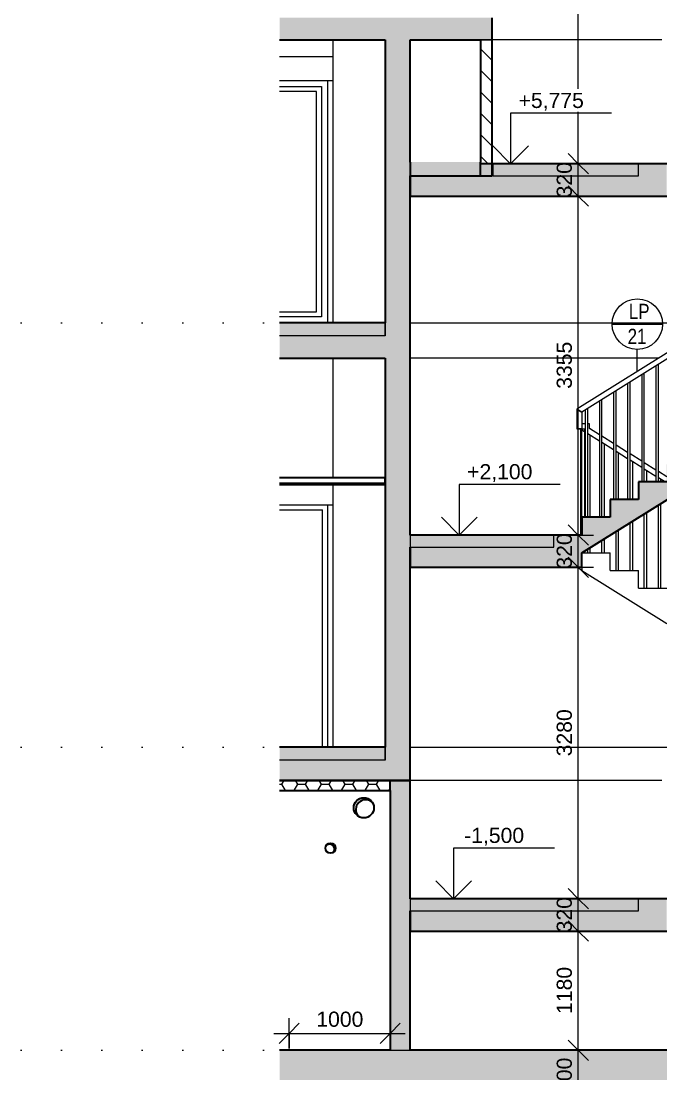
# Model space of a CAD drawing. Header units: millimetres. Extents: x -7743 to 191930, y -8645 to 72638.
# Drawn here: x 173321 to 179648, y -3225 to 7188 of the extents above; entities that cross this region are included whole.
import ezdxf

# ---------------------------------------------------------------- set-up
doc = ezdxf.new("R2010")
doc.units = ezdxf.units.MM
doc.linetypes.add('HA_Dot-S4mm', pattern=[400, 0, -400])
for name, color, linetype, lineweight in [('A-____-____-DIMS', 9, 'Continuous', 5), ('A-____-____-DIMS-100', 9, 'Continuous', 5), ('A-CLNG-____-MCUT', 9, 'Continuous', 25), ('A-CLNG-____-PATT', 9, 'Continuous', 25), ('A-DETL-____-OTLN', 9, 'Continuous', 25), ('A-DETL-____-THIN', 9, 'Continuous', 9), ('A-DETL-GENF-OTLN', 9, 'Continuous', 9), ('A-DOOR-____-OTLN', 9, 'Continuous', 9), ('A-DOOR-FRAM-OTLN', 9, 'Continuous', 9), ('A-FLOR-____-MCUT', 9, 'Continuous', 25), ('A-FLOR-____-OTLN', 9, 'Continuous', 9), ('A-FLOR-____-PATT', 9, 'Continuous', 25), ('A-FLOR-HRAL-OTLN', 9, 'Continuous', 9), ('A-FLOR-LEVL-OTLN', 9, 'Continuous', 9), ('A-GENM-____-OTLN', 9, 'Continuous', 9), ('A-GLAZ-____-OTLN', 9, 'Continuous', 5), ('A-WALL-____-MCUT', 9, 'Continuous', 25), ('A-WALL-____-OTLN', 9, 'Continuous', 9), ('A-WALL-____-PATT', 9, 'Continuous', 25), ('G-____-____-DIMS', 9, 'Continuous', 5), ('G-____-____-TEXT', 9, 'Continuous', 5), ('I-WALL-____-MCUT', 9, 'Continuous', 25), ('I-WALL-____-OTLN', 9, 'Continuous', 9), ('S-STRS-____-MCUT', 9, 'Continuous', 25), ('S-STRS-____-OTLN', 9, 'Continuous', 9)]:
    doc.layers.add(name, color=color, linetype=linetype, lineweight=lineweight)
doc.styles.add('Arial', font='arial.ttf', dxfattribs={"height": 150})
doc.styles.add('Arial_3', font='arial.ttf', dxfattribs={"width": 0.8, "height": 150})
doc.dimstyles.new('Inner_Dimensions', dxfattribs={"dimscale": 304.8, "dimtxt": 153.03891, "dimasz": 0.656168, "dimexe": 0.492126, "dimexo": 0.0625, "dimgap": 0.065617, "dimtad": 1, "dimdec": 0, "dimzin": 0, "dimdsep": 46, "dimtxsty": 'Arial', "dimblk1": 'OBLIQUE', "dimblk2": 'OBLIQUE', "dimsah": 1, "dimcen": 0.09, "dimdle": 0.492126, "dimazin": 0, "dimtfac": 1, "dimtdec": 4, "dimtix": 1, "dimtmove": 0, "dimatfit": 3, "dimfxl": 0.492126, "dimfxlon": 1, "dimtvp": 1, "dimtolj": 1, "dimtzin": 0, "dimlwd": 9, "dimlwe": 9, "dimarcsym": 2})

# ---------------------------------------------------------------- blocks, each defined once
blk = doc.blocks.new('HA_DR_Single_Swing_Solid_ButtFrame - In_FAS_900x2350_Unik-2108754-ŘEZ E-E OBJEKT A')
at = {"layer": 'A-DOOR-FRAM-OTLN', "color": 250}
for p in [(8836, 2350), (9260, 0)]:
    blk.add_line(p, (9260, 2350), dxfattribs=at)
blk = doc.blocks.new('Railing - 25mm-1381893-ŘEZ E-E OBJEKT A')
at = {"layer": 'A-FLOR-HRAL-OTLN', "color": 250}
for p, q in [((11830, 2275), (11830, 3141)), ((11855, 3125), (11855, 2275)), ((11855, 1939), (11855, 1925))]:
    blk.add_line(p, q, dxfattribs=at)
blk = doc.blocks.new('Railing - Railing-1380904-ŘEZ E-E OBJEKT A')
blk.add_blockref('Railing - 25mm-1381893-ŘEZ E-E OBJEKT A', (0, 0))
blk = doc.blocks.new('Railing - 25mm-1381915-ŘEZ E-E OBJEKT A')
at = {"layer": 'A-FLOR-HRAL-OTLN', "color": 250}
for p, q in [((14802, 5174), (14802, 4025)), ((14827, 4025), (14827, 5189))]:
    blk.add_line(p, q, dxfattribs=at)
blk = doc.blocks.new('Railing - 25mm-1381913-ŘEZ E-E OBJEKT A')
at = {"layer": 'A-FLOR-HRAL-OTLN', "color": 250}
for p, q in [((14662, 5086), (14662, 4025)), ((14687, 4025), (14687, 5102))]:
    blk.add_line(p, q, dxfattribs=at)
blk = doc.blocks.new('Railing - 25mm-1381012-ŘEZ E-E OBJEKT A')
at = {"layer": 'A-FLOR-HRAL-OTLN', "color": 250}
for p, q in [((11910, 3150), (11912, 3150)), ((11912, 3148), (11912, 3150)), ((11887, 2275), (11887, 3105)), ((11912, 2275), (11912, 3089)), ((11887, 1925), (11887, 1959)), ((11912, 1925), (11912, 1975))]:
    blk.add_line(p, q, dxfattribs=at)
blk = doc.blocks.new('Railing - 25mm-1381899-ŘEZ E-E OBJEKT A')
at = {"layer": 'A-FLOR-HRAL-OTLN', "color": 250}
for p, q in [((12027, 2275), (12027, 3018)), ((12052, 2275), (12052, 3002)), ((12027, 1925), (12027, 2047)), ((12052, 1925), (12052, 2062))]:
    blk.add_line(p, q, dxfattribs=at)
blk = doc.blocks.new('Railing - 25mm-1381901-ŘEZ E-E OBJEKT A')
at = {"layer": 'A-FLOR-HRAL-OTLN', "color": 250}
for p, q in [((12167, 2450), (12167, 2930)), ((12192, 2450), (12192, 2914)), ((12167, 1750), (12167, 2134)), ((12192, 1750), (12192, 2150))]:
    blk.add_line(p, q, dxfattribs=at)
blk = doc.blocks.new('Railing - 25mm-V59-ŘEZ E-E OBJEKT A')
at = {"layer": 'A-FLOR-HRAL-OTLN', "color": 250}
for p, q in [((12307, 2450), (12307, 2843)), ((12332, 2450), (12332, 2827)), ((12307, 1750), (12307, 2222)), ((12332, 1750), (12332, 2237))]:
    blk.add_line(p, q, dxfattribs=at)
blk = doc.blocks.new('Railing - 25mm-V60-ŘEZ E-E OBJEKT A')
at = {"layer": 'A-FLOR-HRAL-OTLN', "color": 250}
for p, q in [((12447, 2625), (12447, 2755)), ((12472, 2625), (12472, 2739)), ((12447, 1575), (12447, 2309)), ((12472, 1575), (12472, 2325))]:
    blk.add_line(p, q, dxfattribs=at)
blk = doc.blocks.new('Railing - 25mm-V61-ŘEZ E-E OBJEKT A')
at = {"layer": 'A-FLOR-HRAL-OTLN', "color": 250}
for p, q in [((12587, 2625), (12587, 2668)), ((12612, 2625), (12612, 2652)), ((12587, 1575), (12587, 2397)), ((12612, 1575), (12612, 2412))]:
    blk.add_line(p, q, dxfattribs=at)
blk = doc.blocks.new('Railing - 25mm-V62-ŘEZ E-E OBJEKT A')
at = {"layer": 'A-FLOR-HRAL-OTLN', "color": 250}
for p, q in [((12752, 1400), (12752, 2500)), ((12727, 1400), (12727, 2484))]:
    blk.add_line(p, q, dxfattribs=at)
blk = doc.blocks.new('Railing - 25mm-V63-ŘEZ E-E OBJEKT A')
at = {"layer": 'A-FLOR-HRAL-OTLN', "color": 250}
for p, q in [((12867, 1400), (12867, 2493)), ((12892, 1400), (12892, 2477))]:
    blk.add_line(p, q, dxfattribs=at)
blk = doc.blocks.new('Railing - 25mm-V64-ŘEZ E-E OBJEKT A')
at = {"layer": 'A-FLOR-HRAL-OTLN', "color": 250}
for p, q in [((13007, 1225), (13007, 2405)), ((13032, 1225), (13032, 2389))]:
    blk.add_line(p, q, dxfattribs=at)
blk = doc.blocks.new('Railing - 25mm-V65-ŘEZ E-E OBJEKT A')
at = {"layer": 'A-FLOR-HRAL-OTLN', "color": 250}
for p, q in [((14127, 634), (14127, 1705)), ((14152, 649), (14152, 1689)), ((14127, 525), (14127, 576)), ((14152, 525), (14152, 591))]:
    blk.add_line(p, q, dxfattribs=at)
blk = doc.blocks.new('Railing - 25mm-V66-ŘEZ E-E OBJEKT A')
at = {"layer": 'A-FLOR-HRAL-OTLN', "color": 250}
for p, q in [((14267, 718), (14267, 1618)), ((14292, 732), (14292, 1602)), ((14267, 525), (14267, 659)), ((14292, 525), (14292, 674))]:
    blk.add_line(p, q, dxfattribs=at)
blk = doc.blocks.new('Railing - 25mm-V67-ŘEZ E-E OBJEKT A')
at = {"layer": 'A-FLOR-HRAL-OTLN', "color": 250}
for p, q in [((14407, 801), (14407, 1530)), ((14432, 816), (14432, 1514)), ((14407, 350), (14407, 743)), ((14432, 350), (14432, 758))]:
    blk.add_line(p, q, dxfattribs=at)
blk = doc.blocks.new('Railing - 25mm-V68-ŘEZ E-E OBJEKT A')
at = {"layer": 'A-FLOR-HRAL-OTLN', "color": 250}
for p, q in [((14547, 884), (14547, 1443)), ((14572, 899), (14572, 1427)), ((14572, 350), (14572, 841)), ((14547, 350), (14547, 826))]:
    blk.add_line(p, q, dxfattribs=at)
blk = doc.blocks.new('Railing - 25mm-V69-ŘEZ E-E OBJEKT A')
at = {"layer": 'A-FLOR-HRAL-OTLN', "color": 250}
for p, q in [((14687, 968), (14687, 1355)), ((14712, 982), (14712, 1339)), ((14687, 175), (14687, 909)), ((14712, 175), (14712, 924))]:
    blk.add_line(p, q, dxfattribs=at)
blk = doc.blocks.new('Railing - 25mm-V70-ŘEZ E-E OBJEKT A')
at = {"layer": 'A-FLOR-HRAL-OTLN', "color": 250}
for p, q in [((14827, 1051), (14827, 1268)), ((14852, 1066), (14852, 1252)), ((14827, 175), (14827, 993)), ((14852, 175), (14852, 1008))]:
    blk.add_line(p, q, dxfattribs=at)
blk = doc.blocks.new('Railing - 25mm-1380961-ŘEZ E-E OBJEKT A')
at = {"layer": 'A-FLOR-HRAL-OTLN', "color": 250}
for p, q in [((11792, 2100), (11792, 3150)), ((11817, 2100), (11817, 3150))]:
    blk.add_line(p, q, dxfattribs=at)
blk = doc.blocks.new('Railing - 25mm-V71-ŘEZ E-E OBJEKT A')
at = {"layer": 'A-FLOR-HRAL-OTLN', "color": 250}
for p, q in [((14885, 5225), (14885, 4025)), ((14910, 4200), (14910, 5241))]:
    blk.add_line(p, q, dxfattribs=at)
blk = doc.blocks.new('Railing - 25mm-1381891-ŘEZ E-E OBJEKT A')
at = {"layer": 'A-FLOR-HRAL-OTLN', "color": 250}
for p, q in [((14885, 1085), (14885, 1232)), ((14910, 1100), (14910, 1216))]:
    blk.add_line(p, q, dxfattribs=at)
blk = doc.blocks.new('Railing - Railing-1380908-ŘEZ E-E OBJEKT A')
for name, p in [('Railing - 25mm-V71-ŘEZ E-E OBJEKT A', (0, 0)), ('Railing - 25mm-1381915-ŘEZ E-E OBJEKT A', (0, 0)), ('Railing - 25mm-1381915-ŘEZ E-E OBJEKT A', (-280, -175)), ('Railing - 25mm-1381913-ŘEZ E-E OBJEKT A', (0, 0)), ('Railing - 25mm-1381913-ŘEZ E-E OBJEKT A', (-280, -175)), ('Railing - 25mm-1381915-ŘEZ E-E OBJEKT A', (-560, -350)), ('Railing - 25mm-1381913-ŘEZ E-E OBJEKT A', (-560, -350)), ('Railing - 25mm-1381915-ŘEZ E-E OBJEKT A', (-840, -525)), ('Railing - 25mm-1381915-ŘEZ E-E OBJEKT A', (-1120, -700)), ('Railing - 25mm-1381913-ŘEZ E-E OBJEKT A', (-840, -525)), ('Railing - 25mm-1381913-ŘEZ E-E OBJEKT A', (-1120, -700)), ('Railing - 25mm-1381915-ŘEZ E-E OBJEKT A', (-1400, -875)), ('Railing - 25mm-1381913-ŘEZ E-E OBJEKT A', (-1400, -875)), ('Railing - 25mm-1381915-ŘEZ E-E OBJEKT A', (-1680, -1050)), ('Railing - 25mm-1381915-ŘEZ E-E OBJEKT A', (-1960, -1225)), ('Railing - 25mm-1381913-ŘEZ E-E OBJEKT A', (-1680, -1050)), ('Railing - 25mm-1381913-ŘEZ E-E OBJEKT A', (-1960, -1225)), ('Railing - 25mm-1381915-ŘEZ E-E OBJEKT A', (-2240, -1400)), ('Railing - 25mm-1381913-ŘEZ E-E OBJEKT A', (-2240, -1400)), ('Railing - 25mm-1381915-ŘEZ E-E OBJEKT A', (-2520, -1575)), ('Railing - 25mm-1381915-ŘEZ E-E OBJEKT A', (-2800, -1750)), ('Railing - 25mm-1381913-ŘEZ E-E OBJEKT A', (-2520, -1575)), ('Railing - 25mm-1381913-ŘEZ E-E OBJEKT A', (-2800, -1750)), ('Railing - 25mm-1380961-ŘEZ E-E OBJEKT A', (0, 0)), ('Railing - 25mm-1381012-ŘEZ E-E OBJEKT A', (0, 0)), ('Railing - 25mm-1381899-ŘEZ E-E OBJEKT A', (0, 0)), ('Railing - 25mm-1381901-ŘEZ E-E OBJEKT A', (0, 0)), ('Railing - 25mm-V59-ŘEZ E-E OBJEKT A', (0, 0)), ('Railing - 25mm-V60-ŘEZ E-E OBJEKT A', (0, 0)), ('Railing - 25mm-V61-ŘEZ E-E OBJEKT A', (0, 0)), ('Railing - 25mm-V62-ŘEZ E-E OBJEKT A', (0, 0)), ('Railing - 25mm-V63-ŘEZ E-E OBJEKT A', (0, 0)), ('Railing - 25mm-V64-ŘEZ E-E OBJEKT A', (0, 0)), ('Railing - 25mm-V63-ŘEZ E-E OBJEKT A', (280, -175)), ('Railing - 25mm-V64-ŘEZ E-E OBJEKT A', (280, -175)), ('Railing - 25mm-V63-ŘEZ E-E OBJEKT A', (560, -350)), ('Railing - 25mm-V64-ŘEZ E-E OBJEKT A', (560, -350)), ('Railing - 25mm-V63-ŘEZ E-E OBJEKT A', (840, -525)), ('Railing - 25mm-V64-ŘEZ E-E OBJEKT A', (840, -525)), ('Railing - 25mm-V63-ŘEZ E-E OBJEKT A', (1120, -700)), ('Railing - 25mm-V65-ŘEZ E-E OBJEKT A', (0, 0)), ('Railing - 25mm-V66-ŘEZ E-E OBJEKT A', (0, 0)), ('Railing - 25mm-V67-ŘEZ E-E OBJEKT A', (0, 0)), ('Railing - 25mm-V68-ŘEZ E-E OBJEKT A', (0, 0)), ('Railing - 25mm-V69-ŘEZ E-E OBJEKT A', (0, 0)), ('Railing - 25mm-V70-ŘEZ E-E OBJEKT A', (0, 0)), ('Railing - 25mm-1381891-ŘEZ E-E OBJEKT A', (0, 0))]:
    blk.add_blockref(name, p)
blk = doc.blocks.new('Top Rail Type - Top Rail_Internal_-1380920-ŘEZ E-E OBJEKT A')
at = {"layer": 'A-FLOR-HRAL-OTLN', "color": 250}
for q in [(11830, 3150), (11855, 3126)]:
    blk.add_line((11830, 3141), q, dxfattribs=at)
blk = doc.blocks.new('Top Rail Type - Top Rail_Internal_-1380936-ŘEZ E-E OBJEKT A')
at = {"layer": 'A-FLOR-HRAL-OTLN', "color": 250}
for p, q in [((14910, 5300), (11780, 3344)), ((14910, 5241), (11830, 3316)), ((14910, 5300), (14910, 5241)), ((11780, 3344), (11830, 3316)), ((11780, 3344), (11780, 3150)), ((11830, 3316), (11780, 3344)), ((11830, 3316), (11830, 3150)), ((11780, 3150), (11830, 3150)), ((11830, 3150), (11780, 3150)), ((11862, 3200), (11830, 3200)), ((11830, 3150), (11855, 3150)), ((11855, 3150), (11855, 3126)), ((11855, 3126), (11862, 3121)), ((11905, 3200), (11887, 3200)), ((11905, 3153), (11905, 3200)), ((12002, 3092), (11905, 3153)), ((11887, 3105), (12002, 3033)), ((12142, 3005), (12027, 3077)), ((12027, 3018), (12142, 2946)), ((12282, 2917), (12167, 2989)), ((12167, 2930), (12282, 2858)), ((12422, 2830), (12307, 2902)), ((12307, 2843), (12422, 2771)), ((12562, 2742), (12447, 2814)), ((12447, 2755), (12562, 2683)), ((12670, 2675), (12587, 2727)), ((12587, 2668), (12656, 2625)), ((12804, 2532), (14910, 1216)), ((14910, 1275), (12852, 2562)), ((14910, 1275), (14910, 1216))]:
    blk.add_line(p, q, dxfattribs=at)
blk = doc.blocks.new('HA_WD_SinglePanel - 1000x2400-V80-ŘEZ E-E OBJEKT A')
at = {"layer": 'A-GLAZ-____-OTLN', "color": 50}
for p, q in [((8836, 6540), (9250, 6540)), ((9200, 6490), (8836, 6490)), ((9200, 4310), (9200, 6490)), ((9250, 6540), (9250, 4260)), ((8836, 4310), (9200, 4310)), ((9250, 4260), (8836, 4260))]:
    blk.add_line(p, q, dxfattribs=at)
blk = doc.blocks.new('TB_Porotherm KPVarioUNI_1250mm - TB_Porotherm KPVarioUNI_1250mm-1997363-ŘEZ E-E OBJEKT A')
at = {"layer": 'A-GENM-____-OTLN', "color": 250}
for p, q in [((8836, 6838), (9365, 6838)), ((8836, 6600), (9365, 6600))]:
    blk.add_line(p, q, dxfattribs=at)
blk = doc.blocks.new('TB_Porotherm KP7_1250mm - TB_Porotherm KP7_1250mm-V85-ŘEZ E-E OBJEKT A')
at = {"layer": 'A-GENM-____-OTLN', "color": 250}
blk.add_line((8836, 2400), (9365, 2400), dxfattribs=at)
blk = doc.blocks.new('185-01_OBJEKT A_Central_rvt-4-ŘEZ E-E OBJEKT A')
at = {"layer": 'A-FLOR-____-PATT', "lineweight": 9}
h = blk.add_hatch(color=254, dxfattribs=at)
h.paths.add_polyline_path([(15187, 7000), (16670, 7000), (16670, 7220), (15050, 7220), (15050, 7000)])
h.paths.add_polyline_path([(19420, 7000), (20126, 7000), (20126, 7220), (18845, 7220), (18845, 7000), (19184, 7000)])
h.paths.add_polyline_path([(8836, 7000), (10940, 7000), (10940, 7220), (8836, 7220), (8836, 7136)])
at = {"layer": 'A-FLOR-____-PATT', "lineweight": 5}
h = blk.add_hatch(color=7, dxfattribs=at)
h.paths.add_polyline_path([(19560, 4070), (20126, 4070), (20126, 4200), (19095, 4200), (19095, 4070), (19460, 4070)])
h.paths.add_polyline_path([(8836, 4070), (9880, 4070), (9880, 4200), (8836, 4200), (8836, 4187)])
h.paths.add_polyline_path([(15190, 4070), (16670, 4070), (16670, 4200), (15190, 4200), (15190, 4091)])
at = {"layer": 'A-FLOR-____-PATT', "lineweight": 9}
h = blk.add_hatch(color=254, dxfattribs=at)
h.paths.add_polyline_path([(8836, 3850), (10130, 3850), (10130, 4070), (8836, 4070), (8836, 3996)])
h.paths.add_polyline_path([(15050, 3850), (16670, 3850), (16670, 4070), (15050, 4070), (15050, 3996)])
h.paths.add_polyline_path([(20126, 3850), (20126, 4070), (18845, 4070), (18845, 3850), (19810, 3850)])
at = {"layer": 'A-FLOR-____-PATT', "lineweight": 5}
h = blk.add_hatch(color=7, dxfattribs=at)
h.paths.add_polyline_path([(19045, -130), (20126, -130), (20126, 0), (19045, 0), (19045, -73)])
h.paths.add_polyline_path([(9310, -130), (9880, -130), (9880, 0), (8836, 0), (8836, -130)])
h.paths.add_polyline_path([(15190, -130), (16670, -130), (16670, 0), (15190, 0), (15190, -109)])
at = {"layer": 'A-FLOR-____-PATT', "lineweight": 9}
h = blk.add_hatch(color=254, dxfattribs=at)
h.paths.add_polyline_path([(19045, -330), (20126, -330), (20126, -130), (18845, -130), (18845, -330)])
h.paths.add_polyline_path([(14910, -330), (16670, -330), (16670, -130), (15050, -130), (15050, -320), (14910, -320)])
h.paths.add_polyline_path([(8836, -330), (10130, -330), (10130, -130), (8836, -130), (8836, -151)])
at = {"layer": 'A-WALL-____-PATT', "lineweight": 9}
for points in [[(9880, 4070), (10130, 4070), (10130, 7000), (9880, 7000), (9880, 4194)], [(9911, -130), (10130, -130), (10130, 3850), (9880, 3850), (9880, -130)]]:
    blk.add_hatch(color=254, dxfattribs=at).paths.add_polyline_path(points)
at = {"layer": 'A-WALL-____-PATT', "lineweight": 5}
h = blk.add_hatch(dxfattribs=at)
h.set_pattern_fill('FP_1', color=50, style=0, pattern_type=2)
h.set_pattern_definition([(135, (695.23, 1865.4), (-106.066, -106.066), [])])
h.paths.add_polyline_path([(10825, 5775), (10940, 5775), (10940, 7000), (10825, 7000), (10825, 5791)])
at = {"layer": 'S-STRS-____-OTLN'}
for points in [[(10130, 5455), (12170, 5455), (12170, 5655), (10947, 5655), (10947, 5775), (10825, 5775), (10825, 5655), (10130, 5655), (10130, 5455)], [(11330, 1780), (11330, 1980), (10130, 1980), (10130, 1780), (10247, 1780)]]:
    blk.add_hatch(color=256, dxfattribs=at).paths.add_polyline_path(points)
at = {"layer": 'S-STRS-____-OTLN', "lineweight": 5}
blk.add_hatch(color=256, dxfattribs=at).paths.add_polyline_path([(11830, 1923), (14910, 3848), (14910, 4025), (14630, 4025), (14630, 3850), (14350, 3850), (14350, 3675), (14070, 3675), (14070, 3500), (13790, 3500), (13790, 3325), (13510, 3325), (13510, 3150), (13230, 3150), (13230, 2975), (12950, 2975), (12950, 2800), (12670, 2800), (12670, 2625), (12390, 2625), (12390, 2450), (12110, 2450), (12110, 2275), (11830, 2275), (11830, 2100)])
at = {"layer": 'A-CLNG-____-MCUT', "color": 10}
for p, q in [((9880, 2667), (8836, 2667)), ((9880, 2600), (9880, 2667)), ((8836, 2600), (9880, 2600))]:
    blk.add_line(p, q, dxfattribs=at)
at = {"layer": 'A-CLNG-____-MCUT', "color": 250, "lineweight": 9}
blk.add_line((9880, 2613), (8836, 2613), dxfattribs=at)
at = {"layer": 'A-FLOR-____-MCUT', "color": 10}
for p, q in [((10940, 7000), (10940, 7220)), ((8836, 7000), (9880, 7000)), ((10130, 7000), (10825, 7000)), ((9880, 4200), (8836, 4200)), ((10130, 3850), (10130, 4070)), ((8836, 3850), (9880, 3850)), ((9880, 0), (8836, 0)), ((10130, -330), (10130, -130)), ((8836, -330), (10130, -330))]:
    blk.add_line(p, q, dxfattribs=at)
at = {"layer": 'A-FLOR-____-MCUT', "color": 250, "lineweight": 9}
for p, q in [((10825, 7000), (10940, 7000)), ((9880, 4070), (9880, 4200)), ((9880, 4070), (8836, 4070)), ((9880, -130), (9880, 0)), ((9880, -130), (8836, -130))]:
    blk.add_line(p, q, dxfattribs=at)
at = {"layer": 'A-FLOR-____-OTLN', "color": 250}
for p, q in [((12620, 7000), (10940, 7000)), ((10130, 4200), (13150, 4200)), ((12590, 3850), (10130, 3850)), ((10130, 0), (13062, 0)), ((12620, -330), (10130, -330))]:
    blk.add_line(p, q, dxfattribs=at)
at = {"layer": 'A-WALL-____-MCUT', "color": 250, "lineweight": 9}
for p, q in [((10940, 7000), (10825, 7000)), ((9880, 4200), (9880, 4070)), ((9880, 0), (9880, -130))]:
    blk.add_line(p, q, dxfattribs=at)
at = {"layer": 'A-WALL-____-MCUT', "color": 10}
for p, q in [((10130, 4070), (10130, 4200)), ((10130, -130), (10130, 0))]:
    blk.add_line(p, q, dxfattribs=at)
at = {"layer": 'A-WALL-____-OTLN', "color": 250}
for p, q in [((8836, 6600), (9310, 6600)), ((9310, 6600), (9310, 4200)), ((8836, 2400), (9310, 2400)), ((9310, 2400), (9310, 0))]:
    blk.add_line(p, q, dxfattribs=at)
at = {"layer": 'I-WALL-____-MCUT', "color": 10}
for p, q in [((9880, 7000), (9880, 4200)), ((10130, 5791), (10130, 7000)), ((10825, 7000), (10825, 5791)), ((10940, 5655), (10940, 7000)), ((10130, 4200), (10130, 5655)), ((10825, 5655), (10940, 5655)), ((9880, 3850), (9880, 0)), ((10130, 2100), (10130, 3850)), ((10130, 0), (10130, 1980))]:
    blk.add_line(p, q, dxfattribs=at)
at = {"layer": 'I-WALL-____-OTLN', "color": 250}
for p, q in [((9365, 4200), (9365, 7000)), ((9365, 2667), (9365, 3850)), ((9365, 0), (9365, 2600))]:
    blk.add_line(p, q, dxfattribs=at)
at = {"layer": 'S-STRS-____-MCUT', "color": 10}
for p, q in [((10947, 5775), (10825, 5775)), ((10130, 5655), (10130, 5455)), ((10130, 5455), (12170, 5455)), ((12670, 2625), (12390, 2625)), ((12390, 2625), (12390, 2450)), ((11830, 1923), (12913, 2600)), ((12390, 2450), (12110, 2450)), ((12110, 2450), (12110, 2275)), ((12110, 2275), (11830, 2275)), ((11830, 2275), (11830, 2100)), ((10130, 1980), (10130, 1780)), ((10130, 1780), (11330, 1780))]:
    blk.add_line(p, q, dxfattribs=at)
at = {"layer": 'S-STRS-____-OTLN', "color": 250}
for p, q in [((11833, 1925), (12110, 1925)), ((12110, 1750), (12110, 1925)), ((11830, 1748), (11779, 1780)), ((11830, 1780), (11830, 1748)), ((11830, 1780), (11830, 1748)), ((11830, 1748), (12110, 1573)), ((12110, 1750), (12390, 1750)), ((12390, 1575), (12390, 1750)), ((12110, 1573), (12390, 1398)), ((12390, 1575), (12670, 1575)), ((12390, 1398), (12670, 1223))]:
    blk.add_line(p, q, dxfattribs=at)
at = {"layer": 'A-DOOR-____-OTLN', "color": 250, "lineweight": 9}
blk.add_blockref('HA_DR_Single_Swing_Solid_ButtFrame - In_FAS_900x2350_Unik-2108754-ŘEZ E-E OBJEKT A', (0, 0), dxfattribs=at)
at = {"layer": 'A-FLOR-HRAL-OTLN', "color": 250, "lineweight": 9}
for name in ['Top Rail Type - Top Rail_Internal_-1380936-ŘEZ E-E OBJEKT A', 'Railing - Railing-1380908-ŘEZ E-E OBJEKT A', 'Top Rail Type - Top Rail_Internal_-1380920-ŘEZ E-E OBJEKT A', 'Railing - Railing-1380904-ŘEZ E-E OBJEKT A']:
    blk.add_blockref(name, (0, 0), dxfattribs=at)
at = {"layer": 'A-GENM-____-OTLN', "color": 250, "lineweight": 9}
for name in ['TB_Porotherm KPVarioUNI_1250mm - TB_Porotherm KPVarioUNI_1250mm-1997363-ŘEZ E-E OBJEKT A', 'TB_Porotherm KP7_1250mm - TB_Porotherm KP7_1250mm-V85-ŘEZ E-E OBJEKT A']:
    blk.add_blockref(name, (0, 0), dxfattribs=at)
at = {"layer": 'A-GLAZ-____-OTLN', "color": 250, "lineweight": 9}
blk.add_blockref('HA_WD_SinglePanel - 1000x2400-V80-ŘEZ E-E OBJEKT A', (0, 0), dxfattribs=at)
blk = doc.blocks.new('HA_GM_Opening_Circle_WallBased - Default-2299364-ŘEZ E-E OBJEKT A')
at = {"layer": 'A-DETL-GENF-OTLN', "lineweight": 25}
blk.add_circle((9340, -1000), 50, dxfattribs=at)
blk.add_arc((9330, -1010), 50, 323.1301, 126.8699, dxfattribs=at)
blk = doc.blocks.new('HA_GM_Opening_Circle_WallBased - Default-2294956-ŘEZ E-E OBJEKT A')
at = {"layer": 'A-DETL-GENF-OTLN', "lineweight": 25}
blk.add_circle((9670, -600), 100, dxfattribs=at)
blk.add_arc((9690, -620), 100, 53.1301, 216.8699, dxfattribs=at)
blk = doc.blocks.new('DIMBLOCK133-ŘEZ E-E OBJEKT A')
at = {"layer": 'A-____-____-DIMS-100', "lineweight": 9}
for p, q in [((178839, -3000), (178739, -2900)), ((178689, -3000), (178989, -3000)), ((178839, -3000), (178689, -3000)), ((178839, -3650), (178839, -3000)), ((178839, -3000), (178939, -3100)), ((178839, -3500), (178739, -3400)), ((178689, -3500), (178989, -3500)), ((178839, -3500), (178689, -3500)), ((178839, -3500), (178939, -3600))]:
    blk.add_line(p, q, dxfattribs=at)
at = {"layer": 'A-____-____-DIMS-100', "color": 0, "lineweight": 9, "insert": (178625, -3423), "char_height": 150, "width": 415.32, "attachment_point": 1, "rotation": 90, "line_spacing_factor": 0.941778, "style": 'Arial'}
blk.add_mtext('500', dxfattribs=at)
blk = doc.blocks.new('_Oblique')
at = {"color": 0, "linetype": 'ByBlock', "lineweight": -2}
blk.add_line((-0.5, -0.5), (0.5, 0.5), dxfattribs=at)
blk = doc.blocks.new('DIMBLOCK134-ŘEZ E-E OBJEKT A')
at = {"layer": 'A-____-____-DIMS-100', "lineweight": 9}
for p, q in [((178839, -1820), (178739, -1720)), ((178689, -1820), (178989, -1820)), ((178839, -1820), (178689, -1820)), ((178839, -3000), (178839, -1820)), ((178839, -1820), (178939, -1920)), ((178839, -3000), (178739, -2900)), ((178689, -3000), (178989, -3000)), ((178839, -3000), (178689, -3000)), ((178839, -3000), (178939, -3100))]:
    blk.add_line(p, q, dxfattribs=at)
at = {"layer": 'A-____-____-DIMS-100', "color": 0, "lineweight": 9, "insert": (178625, -2641), "char_height": 150, "width": 553.77, "attachment_point": 1, "rotation": 90, "line_spacing_factor": 0.941778, "style": 'Arial'}
blk.add_mtext('1180', dxfattribs=at)
blk = doc.blocks.new('DIMBLOCK135-ŘEZ E-E OBJEKT A')
at = {"layer": 'A-____-____-DIMS-100', "lineweight": 9}
for p, q in [((178839, -1500), (178739, -1400)), ((178689, -1500), (178989, -1500)), ((178839, -1500), (178689, -1500)), ((178839, -1820), (178839, -1500)), ((178839, -1500), (178939, -1600)), ((178839, -1820), (178739, -1720)), ((178689, -1820), (178989, -1820)), ((178839, -1820), (178689, -1820)), ((178839, -1820), (178939, -1920))]:
    blk.add_line(p, q, dxfattribs=at)
at = {"layer": 'A-____-____-DIMS-100', "color": 0, "lineweight": 9, "insert": (178625, -1833), "char_height": 150, "width": 415.32, "attachment_point": 1, "rotation": 90, "line_spacing_factor": 0.941778, "style": 'Arial'}
blk.add_mtext('320', dxfattribs=at)
blk = doc.blocks.new('DIMBLOCK136-ŘEZ E-E OBJEKT A')
at = {"layer": 'A-____-____-DIMS-100', "lineweight": 9}
for p, q in [((178839, 1780), (178739, 1880)), ((178689, 1780), (178989, 1780)), ((178839, 1780), (178689, 1780)), ((178839, -1500), (178839, 1780)), ((178839, 1780), (178939, 1680)), ((178839, -1500), (178739, -1400)), ((178689, -1500), (178989, -1500)), ((178839, -1500), (178689, -1500)), ((178839, -1500), (178939, -1600))]:
    blk.add_line(p, q, dxfattribs=at)
at = {"layer": 'A-____-____-DIMS-100', "color": 0, "lineweight": 9, "insert": (178625, -91), "char_height": 150, "width": 553.77, "attachment_point": 1, "rotation": 90, "line_spacing_factor": 0.941778, "style": 'Arial'}
blk.add_mtext('3280', dxfattribs=at)
blk = doc.blocks.new('DIMBLOCK137-ŘEZ E-E OBJEKT A')
at = {"layer": 'A-____-____-DIMS-100', "lineweight": 9}
for p, q in [((178839, 2100), (178739, 2200)), ((178689, 2100), (178989, 2100)), ((178839, 2100), (178689, 2100)), ((178839, 1780), (178839, 2100)), ((178839, 2100), (178939, 2000)), ((178839, 1780), (178739, 1880)), ((178689, 1780), (178989, 1780)), ((178839, 1780), (178689, 1780)), ((178839, 1780), (178939, 1680))]:
    blk.add_line(p, q, dxfattribs=at)
at = {"layer": 'A-____-____-DIMS-100', "color": 0, "lineweight": 9, "insert": (178625, 1767), "char_height": 150, "width": 415.32, "attachment_point": 1, "rotation": 90, "line_spacing_factor": 0.941778, "style": 'Arial'}
blk.add_mtext('320', dxfattribs=at)
blk = doc.blocks.new('DIMBLOCK138-ŘEZ E-E OBJEKT A')
at = {"layer": 'A-____-____-DIMS-100', "lineweight": 9}
for p, q in [((178839, 5455), (178739, 5555)), ((178689, 5455), (178989, 5455)), ((178839, 5455), (178689, 5455)), ((178839, 2100), (178839, 5455)), ((178839, 5455), (178939, 5355)), ((178839, 2100), (178739, 2200)), ((178689, 2100), (178989, 2100)), ((178839, 2100), (178689, 2100)), ((178839, 2100), (178939, 2000))]:
    blk.add_line(p, q, dxfattribs=at)
at = {"layer": 'A-____-____-DIMS-100', "color": 0, "lineweight": 9, "insert": (178625, 3547), "char_height": 150, "width": 553.77, "attachment_point": 1, "rotation": 90, "line_spacing_factor": 0.941778, "style": 'Arial'}
blk.add_mtext('3355', dxfattribs=at)
blk = doc.blocks.new('DIMBLOCK139-ŘEZ E-E OBJEKT A')
at = {"layer": 'A-____-____-DIMS-100', "lineweight": 9}
for p, q in [((178839, 5775), (178739, 5875)), ((178689, 5775), (178989, 5775)), ((178839, 5775), (178689, 5775)), ((178839, 5455), (178839, 5775)), ((178839, 5775), (178939, 5675)), ((178839, 5455), (178739, 5555)), ((178689, 5455), (178989, 5455)), ((178839, 5455), (178689, 5455)), ((178839, 5455), (178939, 5355))]:
    blk.add_line(p, q, dxfattribs=at)
at = {"layer": 'A-____-____-DIMS-100', "color": 0, "lineweight": 9, "insert": (178625, 5442), "char_height": 150, "width": 415.32, "attachment_point": 1, "rotation": 90, "line_spacing_factor": 0.941778, "style": 'Arial'}
blk.add_mtext('320', dxfattribs=at)
blk = doc.blocks.new('DIMBLOCK140-ŘEZ E-E OBJEKT A')
at = {"layer": 'A-____-____-DIMS-100', "lineweight": 9}
for p, q in [((178839, 9950), (178739, 10050)), ((178839, 5775), (178839, 10100)), ((178689, 9950), (178989, 9950)), ((178839, 9950), (178689, 9950)), ((178839, 9950), (178939, 9850)), ((178839, 5775), (178739, 5875)), ((178689, 5775), (178989, 5775)), ((178839, 5775), (178689, 5775)), ((178839, 5775), (178939, 5675))]:
    blk.add_line(p, q, dxfattribs=at)
at = {"layer": 'A-____-____-DIMS-100', "color": 0, "lineweight": 9, "insert": (178625, 7632), "char_height": 150, "width": 553.77, "attachment_point": 1, "rotation": 90, "line_spacing_factor": 0.941778, "style": 'Arial'}
blk.add_mtext('4175', dxfattribs=at)
blk = doc.blocks.new('Spot Elevations - Default-792506-ŘEZ E-E OBJEKT A')
at = {"layer": 'G-____-____-DIMS', "lineweight": 9}
for p, q in [((11559, -1000), (10559, -1000)), ((10559, -1000), (10559, -1500)), ((10383, -1323), (10559, -1500)), ((10559, -1500), (10736, -1323))]:
    blk.add_line(p, q, dxfattribs=at)
blk = doc.blocks.new('DIMBLOCK152-ŘEZ E-E OBJEKT A')
at = {"layer": 'A-____-____-DIMS-100', "lineweight": 9}
for p, q in [((175976, -2983), (175976, -2683)), ((176976, -2683), (176976, -2983)), ((176976, -2833), (176976, -2683)), ((175976, -2833), (176076, -2733)), ((176976, -2833), (177076, -2733)), ((175826, -2833), (177126, -2833)), ((175976, -2833), (175876, -2933)), ((175976, -2833), (175976, -2983)), ((176976, -2833), (176876, -2933))]:
    blk.add_line(p, q, dxfattribs=at)
at = {"layer": 'A-____-____-DIMS-100', "color": 0, "lineweight": 9, "insert": (176245, -2618), "char_height": 150, "width": 553.77, "attachment_point": 1, "line_spacing_factor": 0.941778, "style": 'Arial'}
blk.add_mtext('1000', dxfattribs=at)

msp = doc.modelspace()

# ---------------------------------------------------------------- hatches: boundary and pattern name
at = {"layer": 'A-CLNG-____-PATT', "lineweight": 5}
h = msp.add_hatch(dxfattribs=at)
h.set_pattern_fill('FP_5', color=256, style=0, pattern_type=2)
h.set_pattern_definition([(0, (167740.77, 1865.4), (117.188, 67.658), [78.125, -156.25]), (120, (167740.77, 1865.4), (-117.18755, 67.6588), [78.125, -156.25]), (60, (167740.77, 1865.4), (0.00045, 135.3168), [0, -156.25, 78.125, 0])])
h.paths.add_polyline_path([(176792.1, -430), (176975.5, -430), (176975.5, -330), (175881.2, -330), (175881.2, -430), (176765.5, -430)])
at = {"layer": 'A-DETL-GENF-OTLN'}
for points in [[(177537.1, 5655), (177871, 5655), (177871, 5790.9), (177175.8, 5790.9), (177175.9, 5655), (177292.5, 5655)], [(178810.2, 5655), (179435.5, 5655), (179435.5, 5775), (177992.8, 5775), (177992.8, 5655), (178703.8, 5655)], [(179715.5, 5455), (179715.5, 5775), (179435.5, 5775), (179435.5, 5655), (179215.5, 5655), (179215.5, 5455), (179563.4, 5455)], [(177727.2, 1980), (178595.5, 1980), (178595.5, 2100), (177175.5, 2100), (177175.9, 1980), (177292.5, 1980)], [(178646.6, 1780), (178875.5, 1780), (178875.5, 2100), (178595.5, 2100), (178595.5, 1980), (178375.5, 1980), (178375.5, 1780)], [(178703.8, -1620), (179435.5, -1620), (179435.5, -1500), (177175.5, -1500), (177175.5, -1620), (178014.4, -1620)], [(179412.5, -1820), (179715.5, -1820), (179715.5, -1500), (179435.5, -1500), (179435.5, -1620), (179215.5, -1620), (179215.5, -1820)]]:
    msp.add_hatch(color=254, dxfattribs=at).paths.add_polyline_path(points)
at = {"layer": 'A-FLOR-____-PATT', "lineweight": 9}
h = msp.add_hatch(color=256, dxfattribs=at)
h.paths.add_polyline_path([(175881.2, -3400), (183713.2, -3400), (183713.2, -3000), (175881.2, -3000), (175881.2, -3209.7)])
h.paths.add_polyline_path([(187171.7, -3400), (187171.7, -3000), (185890.5, -3000), (185890.5, -3400), (187090.5, -3400)])
at = {"layer": 'A-WALL-____-PATT', "lineweight": 9}
msp.add_hatch(color=256, dxfattribs=at).paths.add_polyline_path([(176975.5, -3000), (177175.5, -3000), (177175.5, -330), (176975.5, -330), (176975.5, -2987)])
at = {"layer": 'S-STRS-____-OTLN'}
msp.add_hatch(color=256, dxfattribs=at).paths.add_polyline_path([(179215.5, -1820), (179215.5, -1620), (177175.5, -1620), (177175.5, -1820), (178703.8, -1820)])

# ---------------------------------------------------------------- linework, layer by layer
at = {"layer": 'A-CLNG-____-MCUT'}
for p, q in [((176975.5, -330), (175881.2, -330)), ((176975.5, -430), (176975.5, -330)), ((175881.2, -430), (176975.5, -430))]:
    msp.add_line(p, q, dxfattribs=at)
at = {"layer": 'A-DETL-____-OTLN'}
for p, q in [((177175.8, 5790.9), (177175.8, 5655)), ((177871, 5655), (177871, 5790.9)), ((179435.5, 5775), (177992.8, 5775)), ((179715.5, 5775), (179435.5, 5775)), ((177175.8, 5655), (177871, 5655)), ((179215.5, 5455), (179715.5, 5455)), ((178595.5, 2100), (177175.5, 2100)), ((178875.5, 2100), (178595.5, 2100)), ((178875.5, 1780), (178875.5, 1923.1)), ((178375.5, 1780), (178875.5, 1780)), ((179435.5, -1500), (177175.5, -1500)), ((179715.5, -1500), (179435.5, -1500)), ((179215.5, -1820), (179715.5, -1820))]:
    msp.add_line(p, q, dxfattribs=at)
at = {"layer": 'A-DETL-____-THIN'}
for p, q in [((177992.8, 5775), (177992.8, 5655)), ((179435.5, 5655), (179435.5, 5775)), ((177992.8, 5655), (179435.5, 5655)), ((179173.4, 4187.4), (179673.4, 4187.4)), ((179423.4, 3717.4), (179423.4, 3937.4)), ((177175.5, 2100), (177175.5, 1980)), ((178595.5, 1980), (178595.5, 2100)), ((177175.5, 1980), (178595.5, 1980)), ((177175.5, -1500), (177175.5, -1620)), ((179435.5, -1620), (179435.5, -1500)), ((177175.5, -1620), (179435.5, -1620))]:
    msp.add_line(p, q, dxfattribs=at)
msp.add_circle((179423.4, 4187.4), 250, dxfattribs=at)
at = {"layer": 'A-FLOR-____-MCUT'}
for p, q in [((176975.5, -3000), (175881.2, -3000)), ((183713.2, -3000), (177175.5, -3000))]:
    msp.add_line(p, q, dxfattribs=at)
at = {"layer": 'A-FLOR-LEVL-OTLN', "linetype": 'HA_Dot-S4mm', "lineweight": 5}
for p, q in [((173321.4, 4200), (189730, 4200)), ((173321.4, -3000), (189730, -3000))]:
    msp.add_line(p, q, dxfattribs=at)
at = {"layer": 'A-FLOR-LEVL-OTLN', "linetype": 'HA_Dot-S4mm'}
msp.add_line((173321.4, 0), (189730, 0), dxfattribs=at)
at = {"layer": 'A-WALL-____-MCUT', "lineweight": 9}
msp.add_line((176975.5, -3000), (177175.5, -3000), dxfattribs=at)
at = {"layer": 'A-WALL-____-OTLN'}
for centre, radius, start, end in [((176715.5, -600), 100, 0, 180), ((176715.5, -600), 100, 180, 0), ((176385.5, -1000), 50, 0, 180), ((176385.5, -1000), 50, 180, 360)]:
    msp.add_arc(centre, radius, start, end, dxfattribs=at)
at = {"layer": 'G-____-____-DIMS', "lineweight": 9}
for p, q in [((177670, 2100), (177660.3, 2100)), ((178862.6, 2100), (177670, 2100))]:
    msp.add_line(p, q, dxfattribs=at)
at = {"layer": 'I-WALL-____-MCUT'}
for p, q in [((177175.5, -330), (176975.5, -330)), ((177175.5, -1500), (177175.5, -330)), ((176975.5, -430), (176975.5, -3000)), ((177175.5, -3000), (177175.5, -1620))]:
    msp.add_line(p, q, dxfattribs=at)
at = {"layer": 'S-STRS-____-MCUT'}
for p, q in [((177175.5, -1620), (177175.5, -1820)), ((177175.5, -1820), (179215.5, -1820))]:
    msp.add_line(p, q, dxfattribs=at)

# ---------------------------------------------------------------- block references
at = {"lineweight": 5}
msp.add_blockref('185-01_OBJEKT A_Central_rvt-4-ŘEZ E-E OBJEKT A', (167045.5, 0), dxfattribs=at)
at = {"layer": 'A-GENM-____-OTLN'}
for name in ['HA_GM_Opening_Circle_WallBased - Default-2294956-ŘEZ E-E OBJEKT A', 'HA_GM_Opening_Circle_WallBased - Default-2299364-ŘEZ E-E OBJEKT A']:
    msp.add_blockref(name, (167045.5, 0), dxfattribs=at)
at = {"layer": 'G-____-____-DIMS', "lineweight": 9}
for p in [(167610.3, 7275), (167101, 3600), (167045.5, 0)]:
    msp.add_blockref('Spot Elevations - Default-792506-ŘEZ E-E OBJEKT A', p, dxfattribs=at)

# ---------------------------------------------------------------- texts
at = {"layer": 'G-____-____-TEXT', "color": 7, "lineweight": 9, "char_height": 150, "attachment_point": 1, "style": 'Arial_3'}
for s, insert, width in [('LP', (179339.4, 4388.3), 250.126), ('21', (179327.5, 4141.4), 230.886)]:
    msp.add_mtext(s, dxfattribs=dict(at, insert=insert, width=width))

# ---------------------------------------------------------------- dimensions: what is measured, and where the dimension line sits
at = {"layer": 'A-____-____-DIMS', "lineweight": 9}
for base, p1, p2, override, picture, middle in [((178839.3, 9950), (178689.3, 5775), (178689.3, 9950), {"dimpost": '<>', "dimfxl": 4175}, 'DIMBLOCK140-ŘEZ E-E OBJEKT A', (178742.7, 7862.5)), ((178839.3, 5775), (178689.3, 5455), (178689.3, 5775), {"dimpost": '<>', "dimfxl": 320}, 'DIMBLOCK139-ŘEZ E-E OBJEKT A', (178742.7, 5615)), ((178839.3, 5455), (178689.3, 2100), (178689.3, 5455), {"dimpost": '<>', "dimfxl": 3355}, 'DIMBLOCK138-ŘEZ E-E OBJEKT A', (178742.7, 3777.5)), ((178839.3, 2100), (178689.3, 1780), (178689.3, 2100), {"dimpost": '<>', "dimfxl": 320}, 'DIMBLOCK137-ŘEZ E-E OBJEKT A', (178742.7, 1940)), ((178839.3, 1780), (178689.3, -1500), (178689.3, 1780), {"dimpost": '<>', "dimfxl": 3280}, 'DIMBLOCK136-ŘEZ E-E OBJEKT A', (178742.7, 140)), ((178839.3, -1500), (178689.3, -1820), (178689.3, -1500), {"dimpost": '<>', "dimfxl": 320}, 'DIMBLOCK135-ŘEZ E-E OBJEKT A', (178742.7, -1660)), ((178839.3, -1820), (178689.3, -3000), (178689.3, -1820), {"dimpost": '<>', "dimfxl": 1180}, 'DIMBLOCK134-ŘEZ E-E OBJEKT A', (178742.7, -2410)), ((178839.3, -3000), (178689.3, -3500), (178689.3, -3000), {"dimpost": '<>', "dimfxl": 500}, 'DIMBLOCK133-ŘEZ E-E OBJEKT A', (178742.7, -3250))]:
    dim = msp.add_linear_dim(base=base, p1=p1, p2=p2, angle=90, dimstyle='Inner_Dimensions', override=override, dxfattribs=at)
    dim.commit()
    dim.dimension.update_dxf_attribs({"geometry": picture, "text_midpoint": middle})
dim = msp.add_linear_dim(base=(176975.5, -2832.8), p1=(175975.5, -2982.8), p2=(176975.5, -2682.8), dimstyle='Inner_Dimensions', override={"dimpost": '<>', "dimfxl": 1044.030651}, dxfattribs=at)
dim.commit()
dim.dimension.update_dxf_attribs({"geometry": 'DIMBLOCK152-ŘEZ E-E OBJEKT A', "text_midpoint": (176475.5, -2736.2)})

# ---------------------------------------------------------------- next in the draw order: texts
at = {"layer": 'G-____-____-DIMS', "lineweight": 9, "char_height": 150, "attachment_point": 1, "line_spacing_factor": 0.941778, "style": 'Arial', "bg_fill": 3, "box_fill_scale": 1.25, "bg_fill_color": 256, "bg_fill_true_color": 13158600, "bg_fill_transparency": 0}
for s, insert, width in [('+5,775', (178247.4, 6476.8), 773.133), ('+2,100', (177738.2, 2801.8), 773.133), ('-1,500', (177708.7, -798.2), 710.695)]:
    msp.add_mtext(s, dxfattribs=dict(at, insert=insert, width=width))

doc.saveas('drawing.dxf')
